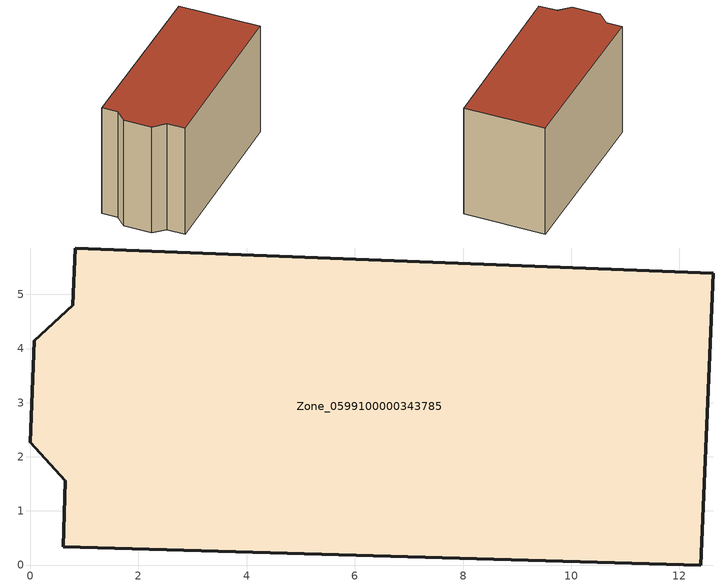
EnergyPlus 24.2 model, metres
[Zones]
Zone_0599100000343785
 floor ground (C_G): 0,2.27 0.08,4.15 0.79,4.8 0.83,5.86 12.63,5.39 12.39,0 0.61,0.34 0.65,1.56 z1.41
 wall outside (C_F): 0.61,0.34 12.39,0 12.63,5.39 0.83,5.86 0.79,4.8 0.08,4.15 0,2.27 0.65,1.56 0.61,0.34 z1.41:9.21
 roof outside (C_R): 0.08,4.15 0,2.27 0.65,1.56 0.61,0.34 12.39,0 12.63,5.39 0.83,5.86 0.79,4.8 z9.21
[BUILDING]
Pand.0599100000343785: North Axis=0; Terrain=City; Loads Convergence Tolerance Value=0.04; Temperature Convergence Tolerance Value=0.4; Solar Distribution=FullExterior; Maximum Number of Warmup Days=25; Minimum Number of Warmup Days=1
[Site:Location]
Rotterdam.The.Hague.AP_ZH_NLD Design_Conditions: Latitude=51.96; Longitude=4.45; Time Zone=1; Elevation=-4.5
[SITE:GROUNDTEMPERATURE:BUILDINGSURFACE]
18, 18, 18, 18, 18, 18, 18, 18, 18, 18, 18, 18
[MATERIAL] Thermal Absorptance=0.9; Solar Absorptance=0.7; Visible Absorptance=0.7
Name | Roughness | Thickness | Conductivity | Density | Specific Heat
G.TI.1992-2005 | MediumSmooth | 0.15 | 0.06 | 540 | 1210
F.TI.1992-2005 | Rough | 0.3 | 0.12 | 1920 | 840
R.TI.1992-2005 | MediumRough | 0.2 | 0.08 | 1500 | 1000
[CONSTRUCTION]
C_G: G.TI.1992-2005
C_F: F.TI.1992-2005
C_R: R.TI.1992-2005
[ZONE]
Zone_0599100000343785: Type=1; Multiplier=1; Ceiling Height=Autocalculate; Volume=Autocalculate; Floor Area=autocalculate; Part of Total Floor Area=Yes
[ZONEINFILTRATION:DESIGNFLOWRATE]
Infil_Zone_0599100000343785: Zone or ZoneList or Space or SpaceList=Zone_0599100000343785; Schedule=AlwaysOn; Design Flow Rate Calculation Method=Flow/Area; Flow Rate per Floor Area=0.0015; Constant Term Coefficient=1; Temperature Term Coefficient=0; Velocity Term Coefficient=0; Velocity Squared Term Coefficient=0
[HVACTEMPLATE:ZONE:IDEALLOADSAIRSYSTEM]
Zone_0599100000343785: Maximum Heating Supply Air Temperature=50; Minimum Cooling Supply Air Temperature=13; Maximum Heating Supply Air Humidity Ratio=0.0156; Minimum Cooling Supply Air Humidity Ratio=0.0077; Heating Limit=NoLimit; Cooling Limit=NoLimit; Dehumidification Control Type=ConstantSensibleHeatRatio; Cooling Sensible Heat Ratio=0.7; Dehumidification Setpoint=60; Humidification Control Type=None; Humidification Setpoint=30; Outdoor Air Method=None; Outdoor Air Flow Rate per Person=0.00944; Outdoor Air Flow Rate per Zone Floor Area=0; Outdoor Air Flow Rate per Zone=0; Demand Controlled Ventilation Type=None; Outdoor Air Economizer Type=NoEconomizer; Heat Recovery Type=None; Sensible Heat Recovery Effectiveness=0.7; Latent Heat Recovery Effectiveness=0.65
[ZONECONTROL:THERMOSTAT]
ThermostatControl_Zone_0599100000343785: Zone or ZoneList=Zone_0599100000343785; Control Type Schedule=DualSetpointControlType; Control 1=Thermostat_Zone_0599100000343785; Temperature Difference Between Cutout And Setpoint=0
[THERMOSTATSETPOINT:DUALSETPOINT]
Thermostat_Zone_0599100000343785: Heating Setpoint Temperature Schedule=HeatingSetpoint_Zone_0599100000343785; Cooling Setpoint Temperature Schedule=CoolingSetpoint_Zone_0599100000343785
[SCHEDULE:COMPACT]
HeatingSetpoint_Zone_0599100000343785: Through: 12/31, For: AllDays, Until: 24:00, 21
CoolingSetpoint_Zone_0599100000343785: Through: 12/31, For: AllDays, Until: 24:00, 24
DualSetpointControlType: Through: 12/31, For: AllDays, Until: 24:00, 4
AlwaysOn: Through: 12/31, For: AllDays, Until: 24:00, 1
